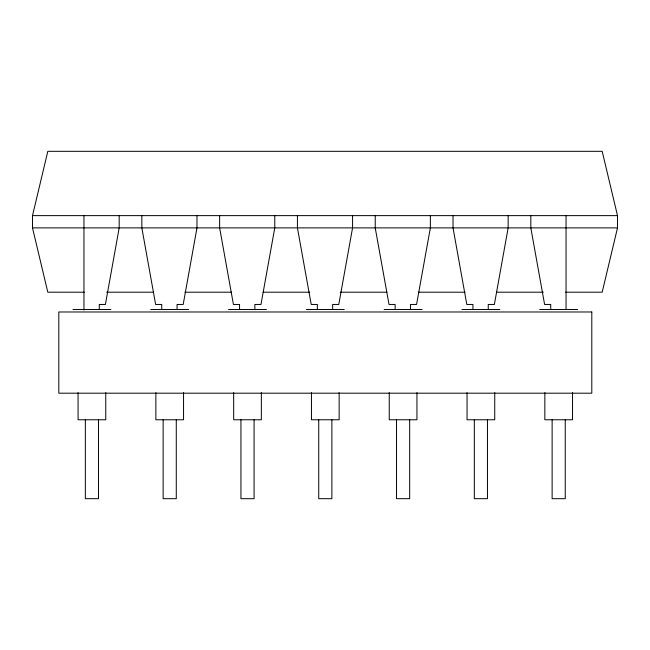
<?xml version="1.0" encoding="UTF-8"?>
<svg xmlns="http://www.w3.org/2000/svg" width="650" height="650" viewBox="0 0 650 650"><rect width="100%" height="100%" fill="white"/><g stroke="black" fill="none" stroke-linecap="round" stroke-linejoin="round"><path stroke-width="0.97" d="M84.37 292.199L47.816 292.199L32.5 227.882L32.5 215.629L47.816 151.312L602.184 151.312L617.5 215.629L617.5 227.882L602.184 292.199L565.63 292.199M32.5 215.629L617.5 215.629M32.5 227.882L617.5 227.882M106.706 292.199L153.408 292.199M184.884 292.199L231.587 292.199M263.063 292.199L309.774 292.199M340.226 292.199L386.937 292.199M418.413 292.199L465.116 292.199M496.592 292.199L543.294 292.199M72.946 309.481L110.882 309.481M150.743 309.481L188.679 309.481M228.54 309.481L266.476 309.481M306.337 309.481L344.273 309.481M384.134 309.481L422.061 309.481M461.931 309.481L499.858 309.481M539.727 309.481L577.655 309.481M572.536 392.624L572.536 419.77L544.846 419.77L544.846 392.624M566.044 215.629L566.044 309.506M565.256 419.77L565.256 498.688L552.126 498.688L552.126 419.77M550.729 309.506L550.729 304.452L544.602 304.452L530.822 227.882L530.822 215.629M508.154 215.629L508.154 227.882L494.374 304.452L488.247 304.452L488.247 309.506M494.739 392.624L494.739 419.77L467.049 419.77L467.049 392.624M487.459 419.77L487.459 498.688L474.329 498.688L474.329 419.77M472.932 309.506L472.932 304.452L466.806 304.452L453.026 227.882L453.026 215.629M430.365 215.629L430.365 227.882L416.577 304.452L410.451 304.452L410.451 309.506M416.942 392.624L416.942 419.77L389.252 419.77L389.252 392.624M409.671 419.77L409.671 498.688L396.533 498.688L396.533 419.77M395.135 309.506L395.135 304.452L389.017 304.452L375.229 227.882L375.229 215.629M352.568 215.629L352.568 227.882L338.78 304.452L332.654 304.452L332.654 309.506M339.146 392.624L339.146 419.77L311.456 419.77L311.456 392.624M331.874 419.77L331.874 498.688L318.736 498.688L318.736 419.77M317.346 309.506L317.346 304.452L311.22 304.452L297.432 227.882L297.432 215.629M274.771 215.629L274.771 227.882L260.983 304.452L254.865 304.452L254.865 309.506M261.349 392.624L261.349 419.77L233.667 419.77L233.667 392.624M254.077 419.77L254.077 498.688L240.939 498.688L240.939 419.77M239.549 309.506L239.549 304.452L233.423 304.452L219.635 227.882L219.635 215.629M196.974 215.629L196.974 227.882L183.194 304.452L177.068 304.452L177.068 309.506M183.552 392.624L183.552 419.77L155.87 419.77L155.87 392.624M176.28 419.77L176.28 498.688L163.142 498.688L163.142 419.77M161.752 309.506L161.752 304.452L155.626 304.452L141.846 227.882L141.846 215.629M119.178 215.629L119.178 227.882L105.397 304.452L99.271 304.452L99.271 309.506M105.763 392.624L105.763 419.77L78.073 419.77L78.073 392.624M98.483 419.77L98.483 498.688L85.345 498.688L85.345 419.77M83.956 215.629L83.956 310.099M591.801 311.984L58.809 311.984L58.809 393.193L591.801 393.193L591.801 311.984"/></g></svg>
